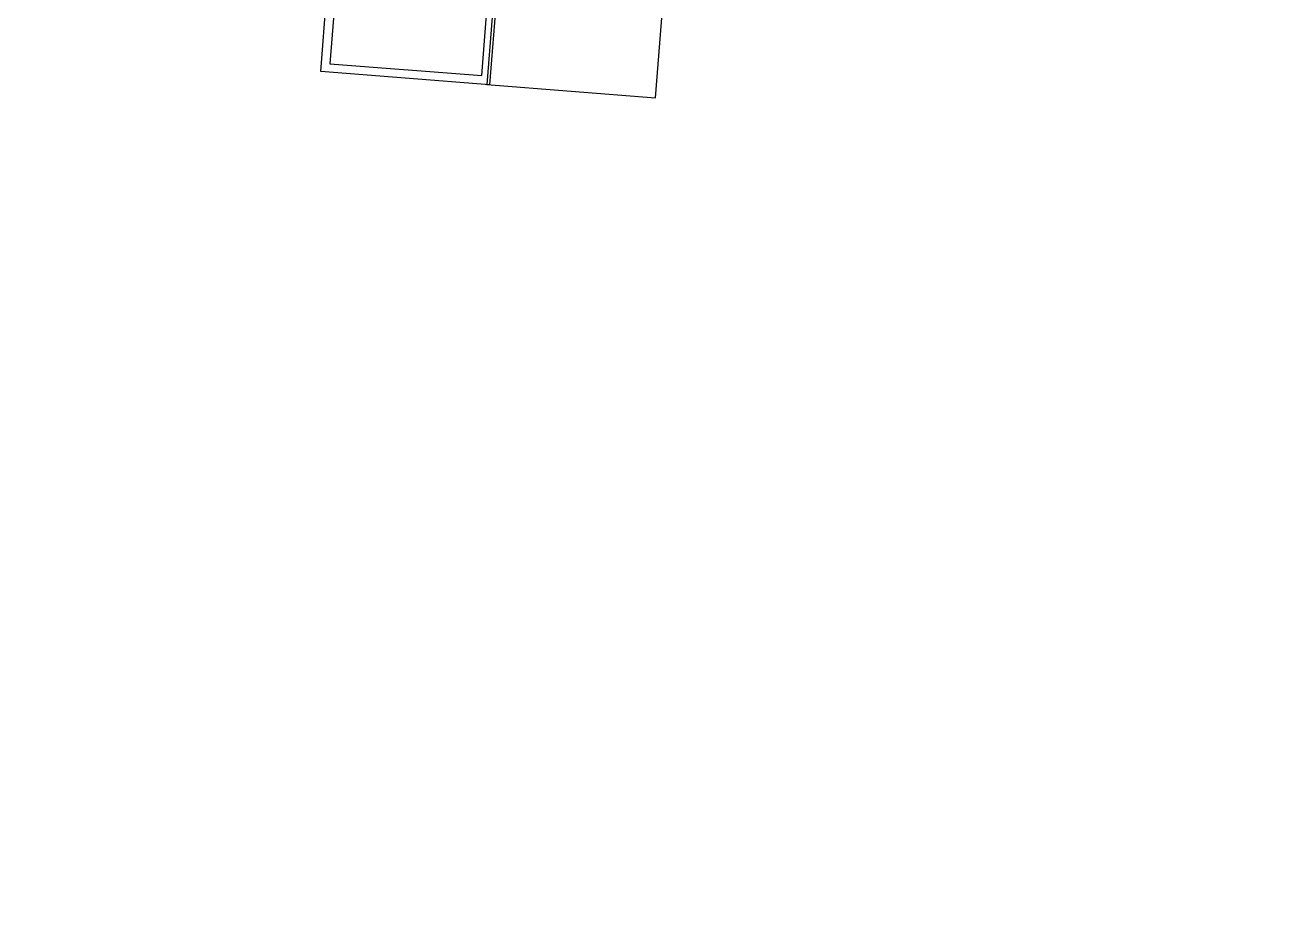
# Model space of a CAD drawing. Header units: inches. Extents: x 0 to 1813292486, y 0 to 3473589894.
# Drawn here: x 600556247.2 to 600556617.9, y 3473201763.4 to 3473202025.7 of the extents above; entities that cross this region are included whole.
import ezdxf

# ---------------------------------------------------------------- set-up
doc = ezdxf.new("R2010")
doc.units = ezdxf.units.IN
doc.header["$LTSCALE"] = 1000
doc.header["$MEASUREMENT"] = 0
for name, color, linetype in [('A-Anno-Note', 241, 'Continuous'), ('AX-MALL-P02-200$0$A-Anno-Note', 241, 'Continuous'), ('AX-MALL-WALL-P02$0$A-Anno-Note', 241, 'Continuous'), ('AX-MALL-WALL-P02-QT$0$A-Anno-Note', 241, 'Continuous'), ('AX-MALL-WALL-P02-QT$0$A-Detl-Fine', 152, 'Continuous'), ('AX-MALL-WALL-P02-QT$0$A-Detl-Patt', 8, 'Continuous'), ('AX-MALL-WALL-P02-QT$0$A-Detl-Thin', 131, 'Continuous'), ('AX-MALL-WALL-P02-QT$0$XC', 3, 'Continuous')]:
    doc.layers.add(name, color=color, linetype=linetype)

# ---------------------------------------------------------------- blocks, each defined once
blk = doc.blocks.new('AX-MALL-WALL-P02-QT$0$tj')
at = {"layer": 'AX-MALL-WALL-P02-QT$0$A-Detl-Patt'}
h = blk.add_hatch(dxfattribs=at)
h.set_pattern_fill('STEEL', color=256, scale=100, angle=50.4318)
h.set_pattern_definition([(75, (-14278.2, 156289.83), (-153.340725, 41.08752), []), (75, (-14317.88, 156358.57), (-153.340725, 41.08752), [])])
edge = h.paths.add_edge_path()
edge.add_line((88101.27, 47666.64), (87883.94, 47459.85))
edge.add_line((87883.94, 47459.85), (91571.55, 43584.64))
edge.add_arc((262949.39, 558937.71), 543101.41, 251.6057364, 260.0288667)
edge.add_arc((172180.85, -2862.15), 27100, 64.712866, 96.931605, ccw=False)
edge.add_arc((262948.97, 558936.32), 543099.97, 261.6155115, 271.7251478)
edge.add_line((279298.98, 16082.52), (279298.98, 16382.65))
edge.add_arc((262948.97, 558936.32), 542799.97, 261.6202036, 271.7261014, ccw=False)
edge.add_arc((172180.85, -2862.15), 27400, 64.806318, 96.838159)
edge.add_arc((262949.39, 558937.7), 542801.41, 251.6136389, 260.0241733, ccw=False)
edge.add_line((91737.26, 43845.69), (88101.27, 47666.64))
blk.add_lwpolyline([(88103.03, 47737.33), (87813.25, 47461.6), (91543.93, 43541.13, 0.036779), (168908.95, 23989.25, -0.141654), (183742.1, 21592.71, 0.044166), (279348.98, 16034), (279348.98, 16434.18, -0.044144), (183859.05, 21979.79, 0.140545), (168919.85, 24393.47, -0.036705), (91764.88, 43889.2), (88103.03, 47737.33)], format="xyb", dxfattribs=at)
blk.add_lwpolyline([(88101.27, 47666.64), (87883.94, 47459.85), (91571.55, 43584.64, 0.036769), (168910.3, 24039.78, -0.141514), (183756.74, 21641.09, 0.04414), (279298.98, 16082.52), (279298.98, 16382.65, -0.044124), (183844.46, 21931.4, 0.140683), (168918.46, 24342.94, -0.036714), (91737.26, 43845.69)], format="xyb", close=True, dxfattribs=at)
blk = doc.blocks.new('AX-MALL-WALL-P02-QT$0$jjzx2')
at = {"layer": 'AX-MALL-WALL-P02-QT$0$A-Detl-Fine'}
blk.add_lwpolyline([(234524.87, -135963.35), (234574.71, -135967.25), (234578.61, -135917.4), (234528.76, -135913.5)], close=True, dxfattribs=at)
blk = doc.blocks.new('AX-MALL-WALL-P02-QT$0$1300XF')
at = {"color": 4, "ltscale": 10}
blk.add_lwpolyline([(952.22, -429.19, -0.083315), (817.08, -604.1), (274.12, -255.79), (952.29, -429.21), (996.89, -254.82), (318.71, -81.4), (274.12, -255.79)], format="xyb", dxfattribs=at)
at = {"layer": 'AX-MALL-WALL-P02-QT$0$XC', "linetype": 'ByBlock'}
for p, q in [((1256.87, -322.16), (1183.05, -610.25)), ((1184.85, -613.29), (1259.29, -322.78)), ((1139.46, -599.08), (1151.88, -550.65)), ((1148.83, -552.45), (1136.42, -600.88)), ((1183.05, -610.25), (1139.46, -599.08)), ((1136.42, -600.88), (1184.85, -613.29))]:
    blk.add_line(p, q, dxfattribs=at)
blk = doc.blocks.new('AX-MALL-WALL-P02-QT$0$mqst2')
at = {"color": 6, "xscale": -1, "rotation": 341.1586562285607}
blk.add_blockref('AX-MALL-WALL-P02-QT$0$1300XF', (344063.96, -45064.28, 0), dxfattribs=at)
blk = doc.blocks.new('AX-MALL-WALL-P02-QT')
at = {"layer": 'AX-MALL-WALL-P02-QT$0$A-Anno-Note'}
for name, p, rotation in [('AX-MALL-WALL-P02-QT$0$mqst2', (600052179.27, 3473232742.4), 339.5681613092181), ('AX-MALL-WALL-P02-QT$0$jjzx2', (600185298.43, 3473279938.05), 339.5681613092246)]:
    blk.add_blockref(name, p, dxfattribs=dict(at, rotation=rotation))
at = {"layer": 'AX-MALL-WALL-P02-QT$0$A-Detl-Thin', "rotation": 339.5681613091762}
blk.add_blockref('AX-MALL-WALL-P02-QT$0$tj', (600144118.7, 3473128496.29), dxfattribs=at)
blk = doc.blocks.new('AX-MALL-WALL-P02')
at = {"layer": 'AX-MALL-WALL-P02$0$A-Anno-Note'}
blk.add_blockref('AX-MALL-WALL-P02-QT', (0, 0), dxfattribs=at)
blk = doc.blocks.new('AX-MALL-P02-200')
at = {"layer": 'AX-MALL-P02-200$0$A-Anno-Note'}
blk.add_blockref('AX-MALL-WALL-P02', (0, 0), dxfattribs=at)

msp = doc.modelspace()

# ---------------------------------------------------------------- block references
at = {"layer": 'A-Anno-Note', "rotation": 20.43183869077545}
msp.add_blockref('AX-MALL-P02-200', (1250392458.53, 9048125.68), dxfattribs=at)

doc.saveas('drawing.dxf')
